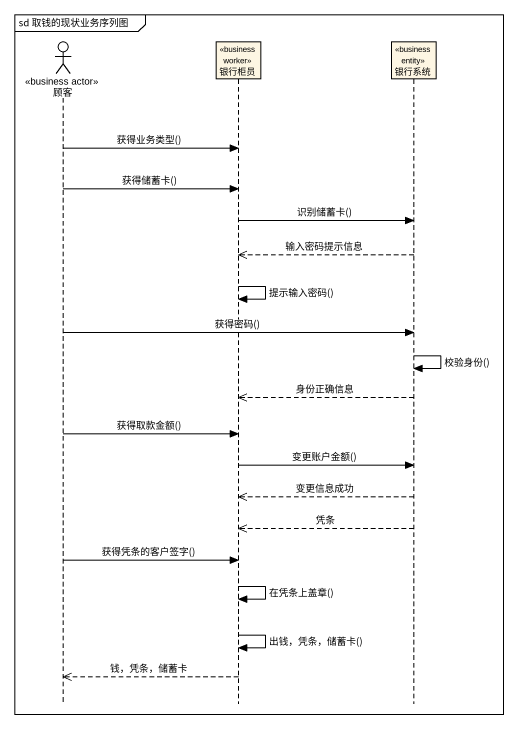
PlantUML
@startuml
mainframe sd 取钱的现状业务序列图
hide footbox
actor 顾客 <<business actor>>
participant 银行柜员 <<business worker>>
participant 银行系统 <<business entity>>

顾客 -> 银行柜员 : 获得业务类型()
顾客 -> 银行柜员 : 获得储蓄卡()
银行柜员 -> 银行系统 : 识别储蓄卡()
银行系统 -->> 银行柜员 : 输入密码提示信息
银行柜员 -> 银行柜员 : 提示输入密码()
顾客 -> 银行系统 : 获得密码()
银行系统 -> 银行系统 : 校验身份()
银行系统 -->> 银行柜员 : 身份正确信息
顾客 -> 银行柜员 : 获得取款金额()
银行柜员 -> 银行系统 : 变更账户金额()
银行系统 -->> 银行柜员 : 变更信息成功
银行系统 -->> 银行柜员 : 凭条
顾客 -> 银行柜员 : 获得凭条的客户签字()
银行柜员 -> 银行柜员 : 在凭条上盖章()
银行柜员 -> 银行柜员 : 出钱，凭条，储蓄卡()
银行柜员 -->> 顾客 : 钱，凭条，储蓄卡
@enduml
